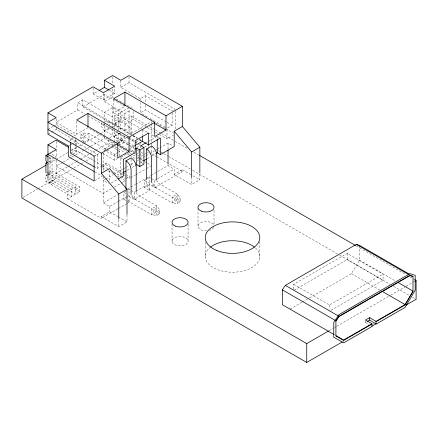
<?xml version="1.0" encoding="UTF-8"?>
<svg xmlns="http://www.w3.org/2000/svg" width="438" height="438" viewBox="0 0 438 438"><rect width="100%" height="100%" fill="white"/><g stroke="black" fill="none" stroke-linecap="round" stroke-linejoin="round"><path stroke-width="0.33" stroke-dasharray="2.19 1.64" d="M309.507 297.9L351.522 273.64L359.428 260.183L359.428 246.014M114.668 143.084L87.989 127.677L76.699 134.198L56.173 122.344L77.723 109.905L77.723 102.793L82.859 99.831L130.064 127.086L130.064 134.198L151.614 121.753L151.614 123.105M93.119 88.087L93.119 93.907L98.2 90.973M82.859 99.831L82.859 106.943L104.408 94.498L119.656 103.302M47.961 129.456L53.239 126.407M53.83 126.073L56.173 124.715L75.67 135.972L75.67 138.682M120.828 87.386L129.04 82.651L175.222 109.308L172.139 111.088L145.46 95.681L140.33 98.643L120.828 87.386L120.828 80.28M93.119 93.907L103.384 99.831L114.668 93.316L114.668 86.85M47.961 134.198L50.896 132.506M51.481 132.167L56.173 129.456L76.699 141.304L76.699 145.306M104.408 94.498L104.408 101.611L112.621 96.869L113.792 97.548M129.04 107.534L120.828 112.276L112.621 107.534L104.408 112.276L104.408 121.633M113.645 99.322L113.645 112.867L124.934 106.346L120.242 103.642M70.54 140.97L70.54 138.934L72.823 137.62M83.499 141.972L80.806 138.342L80.806 134.789L83.882 133.01L89.013 133.606L110.923 146.254M114.668 115.829L118.775 113.458L124.934 117.012L120.828 119.382L114.668 115.829L114.668 121.162A1.451 0.838 60 0 1 115.698 122.941A1.451 0.838 60 0 1 114.668 123.532L114.668 127.562M80.806 138.342L89.013 133.606L89.013 139.53L84.452 142.164M128.093 144.316L104.408 130.639L101.331 126.494L104.408 124.715M107.261 123.073L109.538 121.753L132.041 134.745M68.487 146.046L69.664 145.367M70.25 145.033L72.007 144.014M72.593 143.675L76.699 141.304M104.408 101.611L124.934 113.458L130.798 110.075M48.842 159.169L50.014 158.49L50.014 156.492M114.668 121.162L118.775 118.791L118.775 113.458M48.711 157.143L52.067 159.082L54.416 157.729M55.002 157.39L56.173 156.711L50.014 153.158M48.842 161.534L50.014 160.861A1.451 0.838 60 0 0 51.043 160.27A1.451 0.838 60 0 0 50.014 158.49M114.668 123.532L118.775 121.162A1.451 0.838 60 0 0 119.804 120.57A1.451 0.838 60 0 0 118.775 118.791M48.985 161.945L50.742 160.932M115.397 123.604L119.503 121.233M104.408 130.639L109.538 127.677M46.729 164.83L55.599 159.711M56.184 159.372L68.01 152.544M70.967 150.836L76.88 147.425M79.24 146.057L83.379 143.669M83.97 143.33L99.935 134.116M100.526 133.771L111.164 127.628M111.756 127.288L131.263 116.026L147.25 125.257M71.109 152.829L75.67 150.196L93.075 160.242M166.341 121.961L145.46 109.905L140.33 112.867L140.33 102.711M69.664 156.032L72.593 154.34M73.179 154.001L76.699 151.97L76.699 145.974M124.934 124.124L133.141 119.382L146.571 127.135M62.645 162.454L56.173 166.194L103.384 193.448L112.09 188.417M63.231 162.115L70.879 157.702M71.465 157.362L74.997 155.326M75.582 154.986L84.408 149.889M84.994 149.55L90.288 146.495M90.88 146.155L104.408 138.342L116.212 145.159M48.257 171.948L45.913 173.3A1.451 0.838 60 0 1 46.937 175.08A1.451 0.838 60 0 1 45.913 175.671L45.913 181.6L48.99 183.374L53.097 181.004A1.451 0.838 60 0 1 54.12 180.412A1.451 0.838 60 0 1 55.15 182.192L75.67 194.039L75.67 186.927L56.173 175.671L45.913 181.6M48.842 171.608L50.014 170.935L50.014 160.861M114.668 141.901L114.668 135.977A1.451 0.838 60 0 0 115.698 135.38A1.451 0.838 60 0 0 114.668 133.606L118.775 131.236L118.775 121.162M48.552 172.966L52.067 170.935L79.776 186.927L79.776 191.669L67.463 198.781L67.463 191.669L47.961 180.412L47.961 179.076M109.686 137.669L112.621 135.977L129.248 145.575M130.064 127.086L124.934 130.048L77.723 102.793M45.913 175.671L47.085 174.997M47.671 174.658L50.014 173.3A1.451 0.838 60 0 0 51.043 172.709A1.451 0.838 60 0 0 50.014 170.935M114.668 135.977L118.775 133.606A1.451 0.838 60 0 0 119.667 133.524A1.451 0.838 60 0 0 119.667 132.342M47.808 175.069L50.742 173.377M115.397 136.048L119.503 133.678M52.067 175.671L67.353 166.845M67.945 166.506L75.588 162.093M76.174 161.753L79.705 159.717M80.291 159.377L89.111 154.286M89.697 153.946L94.991 150.891M95.577 150.552L108.514 143.084L112.643 145.465M115.846 141.222L118.775 139.53L118.775 133.606M120.828 133.606L120.828 138.342L124.934 135.977L127.885 137.68M127.277 134.619L129.04 133.606L129.04 108.202M116.382 142.098L103.384 149.599L104.529 150.267M116.951 141.77L124.934 137.16L88.936 116.377M94.143 156.12L97.225 154.34L97.225 168.564L94.904 167.223M23.083 197.33L37.268 189.139M37.86 188.8L71.558 169.342M73.923 167.978L80.422 164.223M81.014 163.883L83.97 162.175M86.335 160.812L92.84 157.056M93.431 156.716L99.344 153.305M104.069 150.573L108.208 148.186M112.347 145.794L114.121 144.77M117.669 142.722L127.715 136.919M49.291 182.712L53.398 180.341M118.052 143.012L122.153 140.642M118.337 143.341L121.857 141.31A1.451 0.838 60 0 1 122.881 140.713A1.451 0.838 60 0 1 123.905 142.492L119.804 144.863M48.99 183.374A1.451 0.838 60 0 1 50.014 182.783A1.451 0.838 60 0 1 51.043 184.562L55.15 182.192M118.09 152.369L114.668 154.34L114.668 160.264L117.521 158.622M118.66 152.035L119.804 151.378L119.804 156.645M135.764 142.164L140.33 139.53L140.33 141.501M129.621 148.674L134.258 145.996M101.84 165.301L105.947 162.936L122.47 172.473M97.225 168.564L101.786 165.931M172.139 113.119L172.139 125.306L167.009 128.274L167.009 138.939L173.459 135.211M102.426 166.741L105.947 164.71L123.653 174.932M136.908 147.431L140.33 145.454L137.368 143.746M121.857 175.08L120.313 174.193L120.313 157.598L133.847 149.785M145.46 143.084L147.82 141.72M148.411 141.381L157.258 136.273L159.312 137.455M67.463 191.669L75.67 186.927M144.43 147.234L148.537 144.863L148.537 146.801M75.67 189.298L79.776 186.927M137.395 153.667L139.153 152.648M94.734 180.664L102.355 176.262L94.767 171.882M137.395 158.403L139.153 157.39M142.673 155.359L140.33 156.711L137.395 155.019M144.43 154.34L146.779 152.988M147.365 152.648L148.537 151.97M105.147 179.394L103.384 180.412L108.421 183.319M105.733 179.054L113.376 174.642M113.962 174.302L122.777 169.216M123.368 168.876L125.131 167.858M125.717 167.519L128.657 165.821M131.006 164.464L133.946 162.766M137.472 160.73L139.235 159.711M139.826 159.372L142.761 157.675M143.352 157.335L145.701 155.977M146.287 155.638L149.227 153.941M149.818 153.607L154.515 150.891M158.047 148.854L159.218 148.175M159.81 147.836L168.039 143.084L173.634 146.314M120.313 174.193L122.574 172.89M127.102 170.273L130.519 168.296M132.221 167.316L135.605 165.361M140.839 145.75L140.839 162.339L143.1 161.036M147.053 158.753L150.475 156.777M152.183 155.791L156.131 153.514M111.268 182.969L117.045 179.635M126.034 178.594L129.549 176.563L129.549 178.337L127.19 176.974M114.417 187.081L121.961 182.723M122.541 182.383L125.449 180.708L121.315 178.326M130.71 177.669L135.358 174.986M135.939 174.653L145.81 168.953M146.391 168.619L150.453 166.27M103.384 176.585L103.384 202.925L117.488 194.784M127.48 189.013L130.42 187.316M131.006 186.977L135.123 184.601M135.709 184.261L145.701 178.496M146.287 178.156L150.404 175.78M150.99 175.441L168.039 165.602L174.193 169.156L174.193 174.488L191.641 184.562L199.848 179.821L199.848 173.711M124.48 191.932L129.04 189.298L130.064 189.895M150.59 178.042L149.566 177.45L149.566 190.486L144.43 187.524L144.43 180.412L146.714 179.098M147.283 178.764L149.566 177.45M103.384 202.925L109.538 206.484L117.811 201.704M118.402 201.365L126.084 196.93M126.675 196.591L129.04 195.228L127.496 194.335M131.093 190.486L134.17 192.26L135.353 191.581M135.944 191.236L149.566 183.374L144.43 180.412M151.614 178.633L154.696 180.412L157.056 179.049M157.647 178.709L174.193 169.156M125.958 193.448L123.905 192.26L123.905 199.372L129.04 196.41L134.17 199.372L149.566 190.486M144.43 187.524L149.566 184.562L154.696 187.524L182.405 171.526L182.405 169.747L174.193 174.488M117.811 208.816L101.331 218.332L101.331 216.558L109.538 211.817L117.68 216.514M118.402 208.477L126.084 204.042M126.675 203.697L129.04 202.334L129.04 189.298M101.331 216.558L118.775 226.627L126.987 221.891L126.987 215.096M156.749 208.258L153.667 210.037L153.667 213.591M177.275 196.41L174.193 198.19L174.193 201.743M136.317 192.331A3.208 1.851 60 0 0 138.786 195.523L156.749 205.893L159.826 210.037L151.614 214.779L131.093 202.925A7.26 4.188 60 0 1 129.128 201.343L128.526 200.653A7.26 4.188 60 0 1 127.463 199.098M156.755 180.04A3.208 1.851 60 0 0 159.312 183.67L177.275 194.039L180.352 198.19L172.139 202.925L151.614 191.077A7.26 4.188 60 0 1 149.654 189.495L149.051 188.805A7.26 4.188 60 0 1 146.484 182.186L146.484 180.232M156.749 215.37L156.749 205.893L151.614 208.855L151.614 214.779L156.749 215.37L159.826 213.591L159.826 210.037M177.275 203.522L177.275 194.039L172.139 197.001L172.139 202.925L177.275 203.522L180.352 201.743L180.352 198.19M293.591 289.255L293.591 284.306L347.164 253.378L383.058 274.1L383.058 280.287L329.485 311.215M294.183 290.153L347.164 259.564L383.058 280.287M290.044 309.135L301.842 302.324M302.434 301.985L307.147 299.258M293.591 284.306L329.485 305.029L383.058 274.1M329.201 330.646L333.931 327.914M334.522 327.575L336.296 326.551M336.888 326.206L390.088 295.491M390.68 295.152L405.457 286.616M406.048 286.277L414.326 281.497M365.5 320.627L365.5 322.483L366.672 321.81M342.795 341.645L343.978 340.961M372.946 324.235L374.129 323.556M104.408 121.162L109.538 121.753L109.538 125.044M166.922 122.295L172.139 125.306M109.538 90.348L114.668 93.316M116.136 98.9L124.348 103.642M127.277 105.334L132.555 108.378M142.065 113.869L147.869 117.22M150.19 118.561L166.429 127.934M155.682 122.914L161.009 125.991M163.379 127.359L165.153 128.383M165.745 128.728L173.443 133.168M149.621 126.626L154.953 129.703M155.545 130.042L160.872 133.119M161.463 133.459L174.494 140.981M175.085 141.326L187.519 148.504M194.034 152.265L198.77 155.003M356.291 245.942L406.031 274.659M410.176 277.057L414.917 279.789M147.157 127.474L154.745 131.86M155.331 132.194L158.835 134.22M159.421 134.554L167.009 138.939M113.645 112.867L141.474 128.936M142.049 129.265L147.798 132.583M148.373 132.917L154.121 136.234M359.428 260.183L395.339 280.917M132.632 135.085L137.368 137.822M133.042 135.9L137.187 138.293M139.552 139.662L141.332 140.686M156.136 149.232L157.91 150.256M158.507 150.601L160.281 151.625M160.872 151.97L163.243 153.333M163.834 153.678L167.978 156.07M168.57 156.41L192.26 170.086M192.851 170.431L339.116 254.878M339.707 255.217L390.044 284.278M393.598 286.332L409.585 295.562M412.547 297.271L416.1 299.324M82.859 106.943L130.809 134.63M133.174 135.994L137.313 138.381M139.673 139.744L141.447 140.768M129.04 137.16L134.077 140.067M128.476 138.019L137.34 143.138M128.093 138.392L101.331 122.941L101.331 126.494M128.487 138.616L136.776 143.401M182.405 169.747L192.293 175.457M192.873 175.791L199.848 179.821M77.723 109.905L84.808 113.989M151.455 153.656L156.131 156.355M156.711 156.694L182.405 171.526M120.828 138.342L127.918 142.438M128.509 142.777L136.191 147.212M128.684 144.655L134.012 147.732M351.522 273.64L379.779 289.956M129.774 145.876L133.913 148.268M137.395 150.278L140.33 151.97M140.916 152.309L143.845 154.006M129.04 149.008L134.17 151.97M118.534 144.129L129.183 150.278M129.736 150.601L134.461 153.327M135.041 153.661L136.809 154.68M119.749 147.201L126.834 151.291M129.194 152.654L132.73 154.696M133.322 155.041L136.864 157.083M137.455 157.423L140.406 159.125M140.992 159.465L143.943 161.173M144.535 161.512L146.894 162.876M147.486 163.215L151.614 165.602M114.997 146.829L125.022 152.616M127.381 153.979L129.15 154.997M129.736 155.337L135.632 158.742M140.839 162.339L142.892 163.527M111.515 146.593L119.804 151.378M80.806 134.789L106.379 149.555M106.779 149.785L117.433 155.939M120.313 157.598L122.881 159.082M106.828 151.592L117.176 157.565M102.831 153.431L114.668 160.264M180.352 201.743L154.181 186.632A3.208 1.851 60 0 1 151.712 183.44M70.54 138.934L97.225 154.34M123.062 172.813L125.421 174.176M126.013 174.516L129.549 176.563M124.239 175.271L126.598 176.634M93.655 160.576L100.614 164.595M102.432 165.646L107.743 168.712M113.645 172.118L120.724 176.207M121.315 176.547L125.449 178.934M71.421 148.925L76.699 151.97M102.432 167.42L105.974 169.468M108.334 170.831L112.462 173.213M117.187 175.939L120.724 177.981M365.5 322.483L369.004 324.509M159.826 213.591L133.656 198.485A3.208 1.851 60 0 1 131.099 194.85M123.905 199.372L129.04 202.334M47.961 173.3L79.776 191.669M118.26 216.854L126.987 221.891M53.097 181.004L50.014 179.23L50.014 173.3M51.043 184.562L71.569 196.41L71.569 189.298L52.067 178.042L52.067 159.082M67.463 198.781L101.331 218.332M347.164 253.378L347.164 259.564M329.485 305.029L329.485 309.359M259.685 241.688L259.685 257.845M214.023 210.3L214.023 225.247M205.356 242.313L205.356 257.845M198.02 208.417L198.02 226.594M191.641 177.094L191.641 184.562M188.066 224.075L188.066 241.579A8.032 4.637 0 0 1 175.452 244.973A8.032 4.637 0 0 1 176.667 236.969A8.032 4.637 0 0 1 188.066 241.579M175.222 111.329L175.222 129.489M172.057 224.075L172.057 241.579M168.039 143.084L168.039 149.227M168.039 164.234L168.039 165.602M157.258 136.273L157.258 138.26M154.696 180.412L154.696 187.524M151.614 123.779L151.614 142.668M151.614 143.341L151.614 145.361M151.614 146.04L151.614 153.459M148.537 147.447L148.537 149.385M145.46 95.681L145.46 102.454M145.46 105.164L145.46 109.905M142.377 130.113L142.377 135.38M140.33 98.643L140.33 100.001M140.33 142.164L140.33 144.797M134.17 192.26L134.17 199.372M133.141 111.383L133.141 119.382M131.263 116.026L131.263 134.871M131.093 159.24L131.093 165.285M129.04 76.831L129.04 82.651M124.934 113.458L124.934 133.278M120.828 112.276L120.828 130.896M118.775 219.838L118.775 226.627M114.668 128.23L114.668 133.606M112.621 76.869L112.621 83.538M112.621 88.87L112.621 96.869M112.621 107.534L112.621 127.847M112.621 128.526L112.621 135.977M109.538 170.574L109.538 181.956M109.538 206.484L109.538 211.817M108.514 139.7L108.514 143.084M105.947 162.936L105.947 164.71M104.408 122.301L104.408 135.003M104.408 135.671L104.408 138.342M103.384 93.365L103.384 99.831M103.384 152.977L103.384 170.513M83.882 133.01L83.882 141.835M76.699 121.331L76.699 134.198M75.67 139.361L75.67 146.133M75.67 146.807L75.67 150.196M56.173 118.901L56.173 127.518M56.173 128.164L56.173 129.456M56.173 141.458L56.173 148.143M56.173 149.604L56.173 157.505M56.173 160.1L56.173 175.671M118.26 142.947A1.451 0.838 60 0 1 119.766 144.535M156.749 188.116A7.26 4.188 60 0 1 154.784 186.533L154.181 185.838A7.26 4.188 60 0 1 152.008 181.721M136.223 199.963A7.26 4.188 60 0 1 134.258 198.381L133.656 197.691A7.26 4.188 60 0 1 132.15 195.299M213.782 227.388A8.032 4.637 0 0 1 209.419 230.393M206.72 230.81A8.032 4.637 0 0 1 198.069 226.862A8.032 4.637 0 0 1 204.398 221.644A8.032 4.637 0 0 1 213.782 224.984M255.387 247.897A27.265 15.741 0 0 1 250.169 268.472A27.265 15.741 0 0 1 214.16 268.111A27.265 15.741 0 0 1 210.185 247.443"/><path stroke-width="0.66" d="M376.028 321.355L376.028 324.169L405.095 307.388L415.202 290.18L415.202 275.338L409.919 273.673L338.919 314.659L333.772 322.346L333.772 337.194L343.616 342.877L371.928 326.534L371.928 323.72L365.5 320.008L369.601 317.643L376.028 321.355L405.095 304.574L413.001 291.111L397.693 282.275M334.199 334.627L282.34 304.689L282.34 289.841L285.346 285.357L356.346 244.366L359.428 245.335L409.47 274.226M335.913 321.109L338.919 316.625L409.919 275.633L413.001 276.608M94.181 171.543L68.487 156.711L68.487 146.046L47.961 134.198L47.961 112.867L93.119 86.795L103.384 92.719L114.668 86.204L104.408 80.28L104.408 87.386L99.327 90.321M104.408 80.28L112.621 75.539L120.828 80.28L129.04 75.539L182.405 106.346L182.405 126.494L199.848 147.234L199.848 173.032M87.989 113.458L76.699 119.974L117.751 143.675L117.751 157.899L129.04 151.378L129.04 137.16L87.989 113.458L87.989 127.004M124.934 92.128L113.645 98.643L154.696 122.344L154.696 136.568L165.986 130.048L165.986 115.829L124.934 92.128L124.934 105.673M47.961 178.408L47.961 144.863L56.173 140.122L68.487 147.234M45.913 172.632L45.913 163.232A1.451 0.838 60 0 0 46.937 162.635A1.451 0.838 60 0 0 45.913 160.861L45.913 155.528L56.173 149.604L47.961 144.863M45.913 163.232L47.085 162.553M342.204 341.985L306.737 362.461L21.9 198.014L21.9 179.164L46.138 165.17M47.961 112.867L56.173 117.608L47.961 122.344L101.331 153.158L117.751 143.675M129.04 137.16L154.696 122.344M165.986 115.829L182.405 106.346M134.838 145.662L142.377 141.304L148.537 144.863L160.341 138.047L160.341 154.636L157.258 152.862L156.131 153.514M135.003 149.123L136.733 148.121L139.815 149.9L143.921 147.529L143.921 164.119L139.815 166.489L136.733 164.71L135.605 165.361M145.46 143.084L140.839 145.75L143.921 147.529M118.775 219.159L118.775 194.039L101.331 173.3L109.538 168.564L126.987 189.298L126.987 214.417M160.341 154.636L174.193 146.637L174.193 131.236L182.405 126.494M125.958 188.674L125.958 160.861L131.093 157.899A7.254 4.188 60 0 1 136.223 166.785L136.223 191.077A3.208 1.851 60 0 0 136.202 191.466M146.484 179.553L146.484 149.008L151.614 146.046A7.254 4.188 60 0 1 156.749 154.937L156.749 179.23A3.208 1.851 60 0 0 156.727 179.618M123.138 172.561L125.958 170.929M143.664 160.713L146.484 159.082M118.2 178.967L123.396 175.966L123.396 159.377L135.194 152.566L135.194 140.713L148.537 133.01L148.537 144.863M118.775 194.039L126.987 189.298M191.641 177.094L191.641 151.97L199.848 147.234M21.9 179.164L306.737 343.616L328.61 330.986M414.917 281.158L416.1 280.473L416.1 299.324L406.048 305.122M367.258 321.47L369.601 320.118L376.028 323.83L371.928 326.195M371.928 323.72L343.616 340.063L335.913 335.618M371.928 324.06L343.616 340.403L335.913 335.957L335.913 320.769L338.919 316.285L409.919 275.294L413.001 276.269L413.001 291.451L405.095 304.914L376.028 321.695M104.408 87.386L108.969 90.02M154.488 123.412L165.986 130.048M356.346 244.366L408.742 274.615M199.367 155.342L355.7 245.603M414.917 279.789L416.1 280.473M382.133 291.319L405.095 304.574M117.543 144.743L129.04 151.378M47.961 129.456L94.143 156.12L94.143 181.004L47.961 154.34M94.323 166.889L70.54 153.158L70.54 142.323M285.346 285.357L338.333 315.946M282.34 289.841L335.327 320.43M45.913 155.528L48.153 156.82M174.193 131.236L191.641 151.97M369.601 317.643L369.601 320.118M306.737 343.616L306.737 362.461M168.039 149.905L168.039 163.555M157.258 139.591L157.258 152.862M142.377 136.7L142.377 141.304M139.815 149.9L139.815 166.489M136.733 148.121L136.733 164.71M101.331 153.158L101.331 173.3M146.484 149.008A7.254 4.188 60 0 1 151.614 157.899L151.614 182.192A3.208 1.851 60 0 0 151.592 182.58M125.958 160.861A7.254 4.188 60 0 1 131.093 169.747L131.093 194.039A3.208 1.851 60 0 0 131.066 194.428M210.651 247.076A27.265 15.741 0 0 1 254.39 247.076M175.452 226.123A8.032 4.637 0 0 0 188.066 222.728A8.032 4.637 0 0 0 176.667 218.124A8.032 4.637 0 0 0 175.452 226.123M201.414 211.138A8.032 4.637 0 0 0 214.023 207.743A8.032 4.637 0 0 0 202.624 203.133A8.032 4.637 0 0 0 201.414 211.138M216.881 250.52A27.265 15.741 0 0 0 259.685 238.995A27.265 15.741 0 0 0 220.998 223.358A27.265 15.741 0 0 0 216.881 250.52"/></g></svg>
